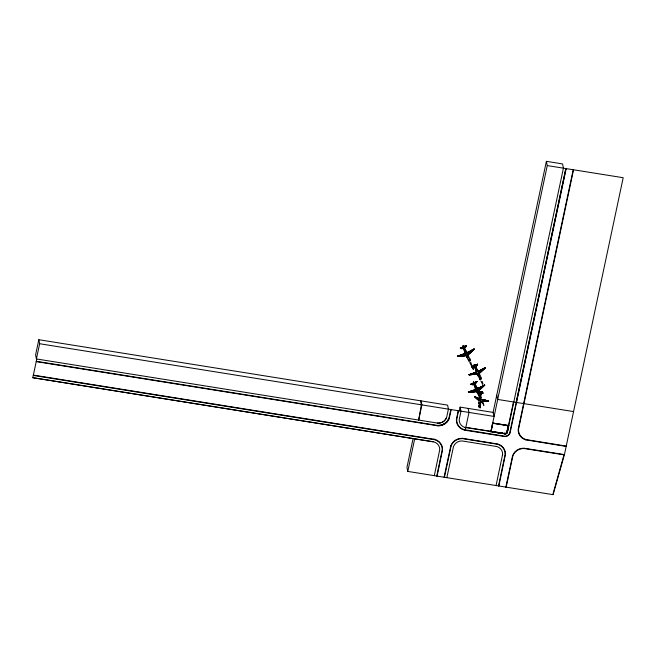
<?xml version="1.0" encoding="UTF-8"?>
<svg xmlns="http://www.w3.org/2000/svg" width="656" height="656" viewBox="0 0 656 656"><rect width="100%" height="100%" fill="white"/><g stroke="black" fill="none" stroke-linecap="round" stroke-linejoin="round"><path stroke-width="0.98" d="M480.372 392.149C484.784 389.566 479.79 396.265 480.7 392.222L482.554 391.64L480.766 393.649M480.881 398.044L480.881 392.329M481.061 397.2L480.938 397.725M479.388 399.258L477.215 398.323L477.224 397.831L477.142 398.34L479.29 399.274L477.183 398.331L477.207 397.831M480.528 397.101L480.34 403.678L478.896 403.604M479.265 407.507L480.176 407.843L480.545 404.473A78.097 58.097 72.3 0 0 480.856 399.332L480.881 398.225M478.823 403.456L479.224 398.979M480.545 401.915C493.304 400.644 487.916 401.16 482.34 399.652L480.922 399.348L488.605 400.964L487.515 401.16M482.299 400.152L485.399 400.783L485.407 400.291L485.35 400.808L482.267 400.168L482.324 399.66M479.798 392.526L479.118 393.034L480.348 392.345L482.135 392.796M481.192 392.083L481.857 391.862M479.651 392.042L478.831 391.804L480.208 392.214L480.085 393.895L480.061 392.247M464.538 349.984C461.939 340.431 464.563 348.59 466.531 352.059M463.415 348.5C454.583 349.804 471.59 342.875 464.497 348.033M467.498 357.463L464.637 351.362M464.579 351.739L463.702 347.721L466.982 352.748A78.097 73.841 -19.2 0 1 469.024 357.446C473.099 361.571 466.629 361.825 470.008 360.177M473.968 384.465L470.942 384.186L473.534 382.94M475.903 368.738L474.37 365.663M475.059 383.998L476.896 381.603L474.214 382.751L475.403 386.04M478.749 391.944L479.142 392.928C479.2 394.584 478.175 387.909 474.255 383.686C475.001 386.556 475.682 392.805 478.741 393.288M475.723 370.214L475.854 369.959M477.248 388.188L474.149 382.645M477.912 370.82L474.239 364.531L474.862 365.958M478.601 376.167C482.349 376.085 475.206 366.966 478.208 371.345A78.097 73.841 -19.2 0 1 480.241 376.044C482.545 378.438 480.659 380.652 479.946 379.348M476.994 387.606L476.633 387.278L477.543 388.713A78.097 73.841 -19.2 0 1 479.577 393.411C482.004 395.625 479.872 398.184 479.339 396.757C481.611 397.167 479.88 390.418 479.651 394.855M479.971 406.712L479.995 405.99L479.93 406.761M479.651 392.05C476.904 391.919 482.406 392.55 478.732 391.771M479.831 406.704L478.954 406.548L479.003 405.687L480.512 405.728M479.659 406.761L479.684 405.67L480.389 405.449M480.233 405.679L479.675 405.859M485.374 400.8L485.399 400.299M479.069 403.661L479.036 402.44M479.257 403.702L478.929 402.358M479.487 403.727L479.323 402.579M479.725 403.735L479.544 402.628M480.085 403.702C479.987 401.275 480.479 404.326 479.265 403.604M479.331 397.667L479.405 396.765M466.441 351.641C465.694 350.771 467.375 353.404 467.679 354.429C469.803 357.914 467.605 357.454 468.187 355.978M479.52 397.298L479.495 397.61M479.634 378.159L480.545 377.766L479.651 378.159M475.239 368.344L476.461 372.1A78.097 73.841 -19.2 0 0 478.577 376.765L480.184 379.783M475.256 387.762L475.797 389.467A78.097 73.841 -19.2 0 0 477.912 394.133L479.88 397.2M477.15 369.631C475.813 366.835 474.001 365.818 474.386 364.966M480.832 392.263L480.52 395.609M442.546 449.942L437.085 476.1M496.075 485.538L502.603 454.428M502.488 455.305L502.611 454.452A8.528 7.938 -11.7 0 0 496.887 446.556L462.086 440.947A8.536 7.946 -11.7 0 0 453.493 446.564L446.834 477.658M505.44 454.526L498.855 485.981M480.545 401.702L480.782 400.176M480.758 378.405L479.88 378.774L480.766 378.356M479.208 396.167L480.126 395.855L479.774 395.068L478.913 395.543L479.798 395.076M478.978 405.703L479.692 406.089L480.561 405.441M506.571 432.804C507.35 433.78 507.678 430.861 506.875 432.099L508.22 425.769L492.877 423.317L491.155 431.418C499.126 432.96 492.713 432.091 490.836 431.894L492.648 423.063L508.802 425.564L507.982 427.245L508.392 427.54L507.933 427.474C507.933 428.942 507.654 429.04 508.064 429.098M500.175 433.321L499.806 432.829C497.109 432.829 495.69 431.96 494.567 432.46M496.986 432.829L497.002 432.386L497.371 432.894M499.79 433.263L498.404 432.607M501.192 433.477L501.602 433.091L504.685 434.01A2.304 2.173 -18.1 0 0 505.604 433.985L505.801 433.313M507.006 431.951L507.785 430.443L507.252 430.32L507.785 430.443M507.326 430.377L507.605 429.032M448.433 409.139L447.597 405.129L38.811 339.71L35.58 354.929L36.416 358.947L437.978 423.153A8.536 7.946 -11.7 0 0 446.58 417.536L448.425 409.114M36.416 358.947L39.647 343.728L38.811 339.71M434.305 475.625L439.717 449.844A8.536 7.946 -11.7 0 0 433.985 441.931L32.808 377.708L36.777 359.004M413.034 438.757L406.95 467.4L407.786 471.41L553.123 494.665L564.431 454.567L623.192 177.71L547.26 165.583L546.382 161.335L562.553 163.918L563.43 168.174M407.786 471.41L414.699 438.823M436.74 476.043L442.201 449.926A11.037 10.266 -11.7 0 0 434.797 439.733L33.292 375.412M450.861 409.533L448.942 418.225A11.037 10.266 -11.7 0 1 437.823 425.482L36.285 361.3M36.219 361.62L437.806 425.801A11.382 10.586 -11.7 0 0 449.27 418.323L451.197 409.582M444.071 477.215L450.803 445.785A11.382 10.586 -11.7 0 1 462.275 438.331L497.806 444.014A11.382 10.586 -11.7 0 1 505.448 454.551M458.183 410.705L456.404 419.463A11.382 10.586 -11.7 0 0 464.046 430L465.202 430.27L468.991 412.435L468.154 408.417M444.407 477.273L451.131 445.875A11.037 10.266 -11.7 0 1 462.25 438.651M458.519 410.754L456.74 419.446A11.037 10.266 -11.7 0 0 464.153 429.664L504.792 436.207A4.871 4.526 -11.7 0 0 509.704 433.009L565.866 168.535L516.239 402.374M459.331 410.869L460.118 407.13L493.189 412.419L494.017 416.437L39.647 343.728M462.25 438.618L463.464 438.438L462.275 438.331M493 412.837L546.382 161.335M547.26 165.583L490.836 431.894M493.123 432.033L493.173 432.247M493.205 431.599L494.099 431.705M494.14 432.189L494.181 432.402M495.993 432.189L495.969 432.673M497.412 432.271L498.314 432.386M498.412 432.575L498.388 433.042M498.74 432.927L498.773 433.108M499.749 433.091L504.981 433.583A2.017 1.878 -11.7 0 0 507.014 432.255L507.449 431.951M501.602 433.091L501.578 433.534M501.619 432.944L502.521 433.058M502.619 433.255L502.586 433.69M460.118 407.13L460.955 411.148L459.233 419.561A8.536 7.946 -11.7 0 0 464.965 427.474L504.718 433.583L465.826 427.335M507.08 432.132L513.459 401.964M563.43 168.141L507.424 432.066A2.362 2.198 -11.7 0 1 504.653 433.878M498.519 485.932L505.095 454.518A11.029 10.266 -11.7 0 0 497.691 444.292L463.325 438.725M566.21 168.617L510.032 433.132A5.215 4.854 -11.7 0 1 504.776 436.56L465.202 430.27M505.842 487.105L512.582 455.666A11.382 10.586 -11.7 0 1 524.046 448.212L564.439 454.6M573.196 169.732L518.174 429.344A11.382 10.586 -11.7 0 0 525.817 439.889M573.541 169.789L518.519 429.327A11.029 10.266 -11.7 0 0 525.923 439.553L566.243 446.105M461.373 355.429L461.176 354.953L461.373 355.429L464.579 354.256L464.374 353.822L462.209 354.576M471.926 391.394L471.73 390.919L471.926 391.394L475.124 390.271L474.928 389.787L475.124 390.271M464.924 352.666L464.743 351.682L465.235 353.502A78.097 73.841 -19.2 0 0 467.359 358.168L468.958 361.185M450.508 446.892L450.811 445.809M476.264 371.239C476.059 370.697 477.666 375.191 478.339 376.109C477.445 373.567 481.578 376.396 478.29 375.142M468.679 360.103L469.598 359.791L468.728 360.251L468.384 359.472L469.319 359.168L468.351 359.34M474.985 384.031L476.896 381.603L474.247 382.751L474.985 384.031L476.896 381.603L470.942 384.186C477.494 387.671 470.975 378.504 474.624 385.326M464.423 348.024L466.342 345.638L463.694 346.77L464.432 348.065L466.342 345.638L463.685 346.786L464.432 348.065L466.342 345.638L463.694 346.794M474.091 382.883L474.985 384.014L476.896 381.603L475.567 382.169M475.411 388.303L475.534 388.729L475.321 388.27M471.656 350.337L474.099 349.09L473.222 350.017M479.151 370.861L485.325 367.688L480.29 372.428M482.217 386.302L484.661 385.056L481.291 388.344M480.741 393.649L482.554 391.64L480.7 392.222L480.741 393.649L482.554 391.64L480.717 392.231L480.782 393.657M477.666 370.238L477.133 369.5M467.293 355.429L474.099 349.09L466.498 353.043L474.099 349.09L470.729 352.379M477.691 371.624L485.325 367.688L479.241 373.494M480.487 387.196L477.06 388.967L484.661 385.056L478.035 391.353M474.682 365.556L476.674 364.941L475.584 365.097M505.784 433.214L505.727 433.796L506.678 433.034A1.984 1.878 -18.1 0 0 507.121 432.099L507.432 432.148M479.413 374.576L478.757 374.986M473.214 349.968L467.482 355.388M479.2 373.387L485.325 367.688L477.707 371.632L485.325 367.688L479.151 373.354M477.855 391.394L484.661 385.056L477.043 389L484.661 385.056L477.798 391.353L484.661 385.056M469.065 353.83L470.721 352.305M479.626 389.795L481.274 388.27M474.099 349.09L467.236 355.388L474.099 349.09L466.482 353.035M479.101 373.313L485.325 367.688M478.937 395.486L479.282 396.216M474.755 365.515L477.568 364.236L476.231 364.802M467.072 356.544L468.138 356.028M478.7 391.993C476.035 392.321 479.208 394.789 478.322 392.247M463.579 346.917L464.022 348.451M479.897 396.757L479.462 396.921M480.807 393.912L480.766 392.378L482.988 393.051L480.774 393.887L480.75 392.386L482.988 393.051L480.848 393.912L482.988 393.051L481.873 392.706M471.147 351.19L468.089 352.756L467.9 352.313L468.072 352.739L471.147 351.19L470.942 350.73M478.667 388.737L478.462 388.278L478.667 388.737L481.709 387.155L481.496 386.696M478.445 388.27L478.65 388.721L481.709 387.155M468.072 352.739L471.123 351.173L470.934 350.73L471.123 351.173M478.634 388.705L481.676 387.138L481.496 386.696L481.676 387.138M467.753 356.38L466.801 356.585M467.375 357.569L468.187 357.323M478.314 392.345L477.355 392.55M474.198 365.687L474.714 365.572L475.239 367.048M463.169 346.368L463.013 345.933L463.472 347.057M472.927 366.237C467.982 367.491 480.643 366.999 471.607 366.819L474.255 365.671L476.231 371.468L476.059 371.066M474.026 383.022L473.698 382.235C474.354 383.998 473.255 380.997 473.722 382.333M480.176 407.843L480.241 407.36M464.366 346.499L465.457 346.352L464.366 346.499M473.706 366.228L472.615 366.384L474.239 365.663M472.919 383.334L471.033 384.145L473.706 383.03M475.042 382.735L476.01 382.309M462.48 347.631L461.389 347.787M475.707 365.367L476.674 364.941M473.042 383.596L471.951 383.752M474.509 384.4L474.034 383.235M464.481 346.762L465.448 346.343M474.837 366.122L475.231 367.007L474.354 364.867M505.948 433.411L506.038 433.846M505.981 433.55L506.629 433.075M479.167 375.904C478.142 376.774 477.716 373.838 478.478 376.134M466.924 355.626L457.847 356.142L460.397 355.216M478.15 374.223L469.065 374.74L471.623 373.813M477.486 391.591L468.4 392.108L470.959 391.181M460.561 356.003L457.847 356.142L464.374 353.822L464.571 354.281L461.373 355.413L461.176 354.962M461.381 355.396L464.579 354.256M471.787 374.601L469.065 374.74L475.6 372.419C476.412 373.092 474.001 372.001 473.435 373.174M476.404 389.287L468.4 392.108L477.642 391.419L468.4 392.108L476.412 389.262L468.4 392.108L475.272 391.681M471.73 390.927L471.926 391.378L475.133 390.222L474.928 389.795M467.088 355.454L457.847 356.142L465.85 353.305L457.847 356.142L467.072 355.527M478.298 374.125L469.065 374.74L475.592 372.428M471.926 391.378L475.124 390.246M478.306 374.051L469.065 374.74L475.592 372.444L475.789 372.903L472.591 374.027L472.394 373.567M479.339 392.657L479.782 392.509L479.101 393.034M479.118 392.739L480.258 392.37L480.118 393.871L479.241 393.452M478.954 406.548L479.192 405.523L480.438 405.802M464.981 352.756L464.891 352.444M479.692 377.889L480.397 377.889M478.978 395.248L479.733 395.256M467.482 357.479L468.179 357.217L467.761 356.282M479.356 394.551L480.012 394.559M480.823 392.354L482.988 393.051M477.642 393.444L478.06 393.428M487.531 401.119L482.627 401.652M480.881 399.373L488.605 400.964L480.446 401.808L488.605 400.964L480.914 399.348M480.528 401.767L488.605 400.964M457.847 356.142L467.105 355.38M469.065 374.74L478.322 373.977M468.4 392.108L477.658 391.345M505.563 433.616L504.956 433.624M462.48 355.872L464.71 355.716M473.706 374.469L475.936 374.314M464.743 352.165L463.161 346.868L463.472 348.459L460.381 348.221L463.152 347.065M480.151 402.677L479.323 402.677M504.923 433.731C506.489 433.427 504.374 433.78 504.825 433.214M468.441 359.209L469.179 359.291M479.659 378.233L479.643 377.881M496.026 432.411L497.043 432.566M497.428 432.624L498.437 432.78M500.225 433.05L501.241 433.206M492.648 423.063L508.802 425.572M573.565 411.583L497.625 399.43L496.748 395.174M508.17 425.998L508.695 426.08M507.916 427.212L508.433 427.294M507.933 427.474L508.384 427.523M507.58 428.762L508.105 428.844M507.203 430.549L507.736 430.68M566.169 446.424L525.809 439.864M33.358 375.093L434.912 439.43A11.382 10.586 -11.7 0 1 442.546 449.967M32.8 377.676L433.198 441.783M501.635 433.239L502.644 433.419M494.632 432.165L495.641 432.353M482.324 400.144L485.399 400.783M464.956 427.441L465.76 427.655M434.903 439.397L433.755 439.167M479.495 403.645L478.913 403.383M467.088 357.479L466.867 356.577M477.191 369.467L477.519 369.943M474.821 365.318L476.264 368.467M473.534 383.055L475.428 387.983M479.101 391.87L478.642 391.73L480.2 392.222M478.978 400.636L474.96 396.864L476.691 397.593M478.929 400.529L474.96 396.864L479.388 398.766L474.96 396.864L477.675 399.447M477.912 398.118L479.339 398.733L474.96 396.864L479.036 400.513M466.195 351.165L466.244 351.272M474.96 396.864L479.151 400.488M477.666 399.365L478.97 400.545M478.995 392.632L478.577 392.198L479.036 393.051M463.054 347.049L460.381 348.221L463.48 348.475L460.381 348.221L463.038 347.081L464.071 349.361M463.48 347.27L464.005 348.41M475.28 366.991L474.608 365.646L475.231 367.007M506.588 432.853L507.006 433.108M474.247 382.751L474.977 383.99M480.946 381.144L482.8 384.572M469.721 362.547L471.574 365.974M482.488 402.628L483.907 405.408L482.8 402.497M472.648 368.049L473.353 369.443L472.796 367.983M474.714 365.859L474.813 366.187M463.259 346.589L463.013 345.933L463.685 347.582M473.575 381.899L473.903 382.833M474.157 383.555L473.968 382.997M482.16 369.328L482.373 369.787L479.331 371.37L482.373 369.787L479.298 371.337L479.101 370.894M473.583 365.958L472.615 366.384M479.29 374.748L479.708 375.683M479.192 374.756L479.561 375.806M480.438 377.7L480.791 378.487M478.987 374.879L479.397 375.806M478.978 374.978L479.388 375.913M478.519 375.076L479.003 376.085M478.396 375.199L478.806 376.134M479.602 378.069L479.954 378.848M467.892 352.305L468.089 352.756M467.966 356.159L468.482 357.085M467.925 356.274L468.343 357.208M469.22 359.103L469.565 359.89M463.136 346.27L463.366 346.86M467.531 356.388L467.974 357.413M467.293 356.479L467.777 357.487M467.17 356.602L467.58 357.536M478.486 392.239L478.896 393.174M473.689 382.235L473.919 382.833M478.093 392.354L478.536 393.379M477.855 392.444L478.331 393.452M477.724 392.567L478.142 393.502M477.625 392.509L477.962 393.518M477.42 392.542L477.814 393.502M464.366 353.846L464.563 354.306M463.39 347.049L463.956 348.434M474.821 365.966L474.239 364.531L474.887 366.401M482.939 383.662L482.16 381.464M471.713 365.064L470.68 362.128M463.702 347.893L463.554 347.475M474.624 365.638L475.231 368.336M478.831 395.133L479.011 395.609M552.803 494.616L564.004 454.829L524.021 448.507A11.029 10.266 -11.7 0 0 512.91 455.764L506.178 487.154M505.669 433.501L505.76 433.944M504.48 433.034L504.743 433.714A1.984 1.878 -18.1 0 0 505.801 433.624M449.573 417.241L449.262 418.29A11.382 10.586 -11.7 0 1 437.798 425.777M437.167 423.079L437.978 423.128A8.536 7.946 -11.7 0 0 446.58 417.511M421.07 400.882L421.898 404.9L418.667 420.119L421.341 404.809L420.512 400.791M479.142 407.532L479.142 404.047A78.097 58.097 72.3 0 1 479.192 402.325M448.934 418.2A11.037 10.266 -11.7 0 1 437.814 425.457M474.96 365.318L475.657 366.663C481.496 361.3 468.991 368.303 477.568 364.236L475.657 366.663L474.96 365.318M479.552 377.692L479.807 378.151L479.561 377.667M472.599 373.994L475.797 372.879L472.599 373.994L472.394 373.559L472.599 373.994M477.568 364.236L475.649 366.647L477.568 364.236M474.255 365.671L471.607 366.819L474.698 367.073L471.607 366.819L474.263 365.679M505.546 433.378L504.94 433.436L505.546 433.378M474.026 384.408L470.942 384.186L474.026 384.424M479.331 371.37L479.126 370.911L479.315 371.353M463.341 346.819L463.013 345.933L463.349 346.868"/></g></svg>
